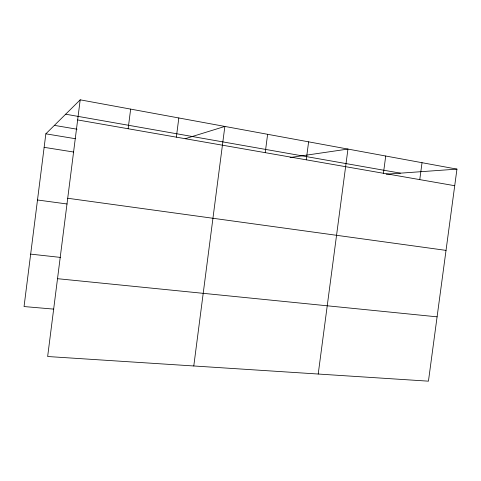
<?xml version="1.0" encoding="UTF-8"?>
<svg xmlns="http://www.w3.org/2000/svg" width="481" height="481" viewBox="0 0 481 481"><rect width="100%" height="100%" fill="white"/><g stroke="black" fill="none" stroke-linecap="round" stroke-linejoin="round"><path stroke-width="0.72" d="M80.195 99.832L47.649 356.517L428.445 381.168L456.95 169.12L80.195 99.832L45.845 133.826L24.05 306.553L53.794 309.121M128.144 128.752L130.652 109.115M176.353 137.157L178.824 117.971M193.783 365.981L224.855 126.437L185.125 138.714M265.223 152.663L267.616 134.301M306.253 159.818L308.616 141.841M318.212 374.032L347.949 149.074L290.079 157.534M383.429 173.28L385.726 156.018M419.769 179.617L422.029 162.698M386.207 174.176L456.95 169.12M57.516 278.691L437.097 316.835M30.664 254.118L60.353 257.395M37.494 199.988L67.124 203.992M67.713 198.256L446.025 250.385M44.144 147.336L73.707 152.044M45.845 133.826L75.397 138.72M54.389 125.367L77.032 129.221M77.645 119.937L454.719 185.714M65.669 114.207L400.426 173.16"/></g></svg>
